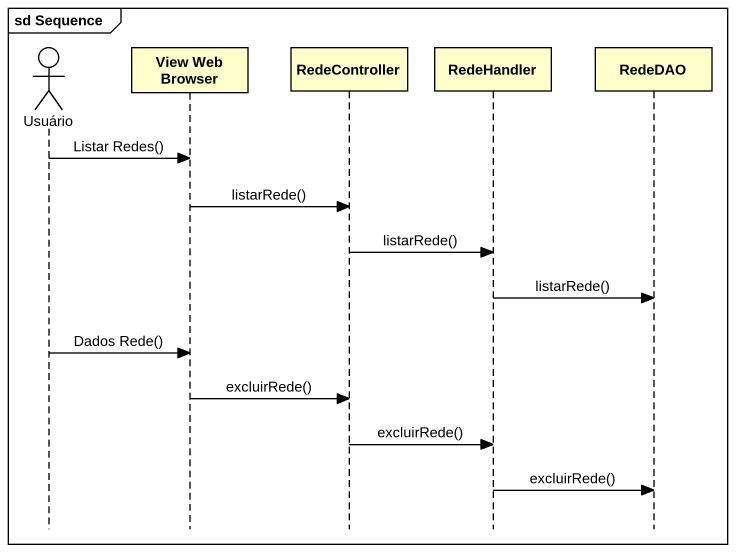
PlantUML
@startuml
mainframe sd Sequence
hide footbox
actor Usuário
participant "View Web Browser" as View_Web_Browser
participant RedeController
participant RedeHandler
participant RedeDAO

Usuário -> View_Web_Browser : Listar Redes()
View_Web_Browser -> RedeController : listarRede()
RedeController -> RedeHandler : listarRede()
RedeHandler -> RedeDAO : listarRede()
Usuário -> View_Web_Browser : Dados Rede()
View_Web_Browser -> RedeController : excluirRede()
RedeController -> RedeHandler : excluirRede()
RedeHandler -> RedeDAO : excluirRede()
@enduml
